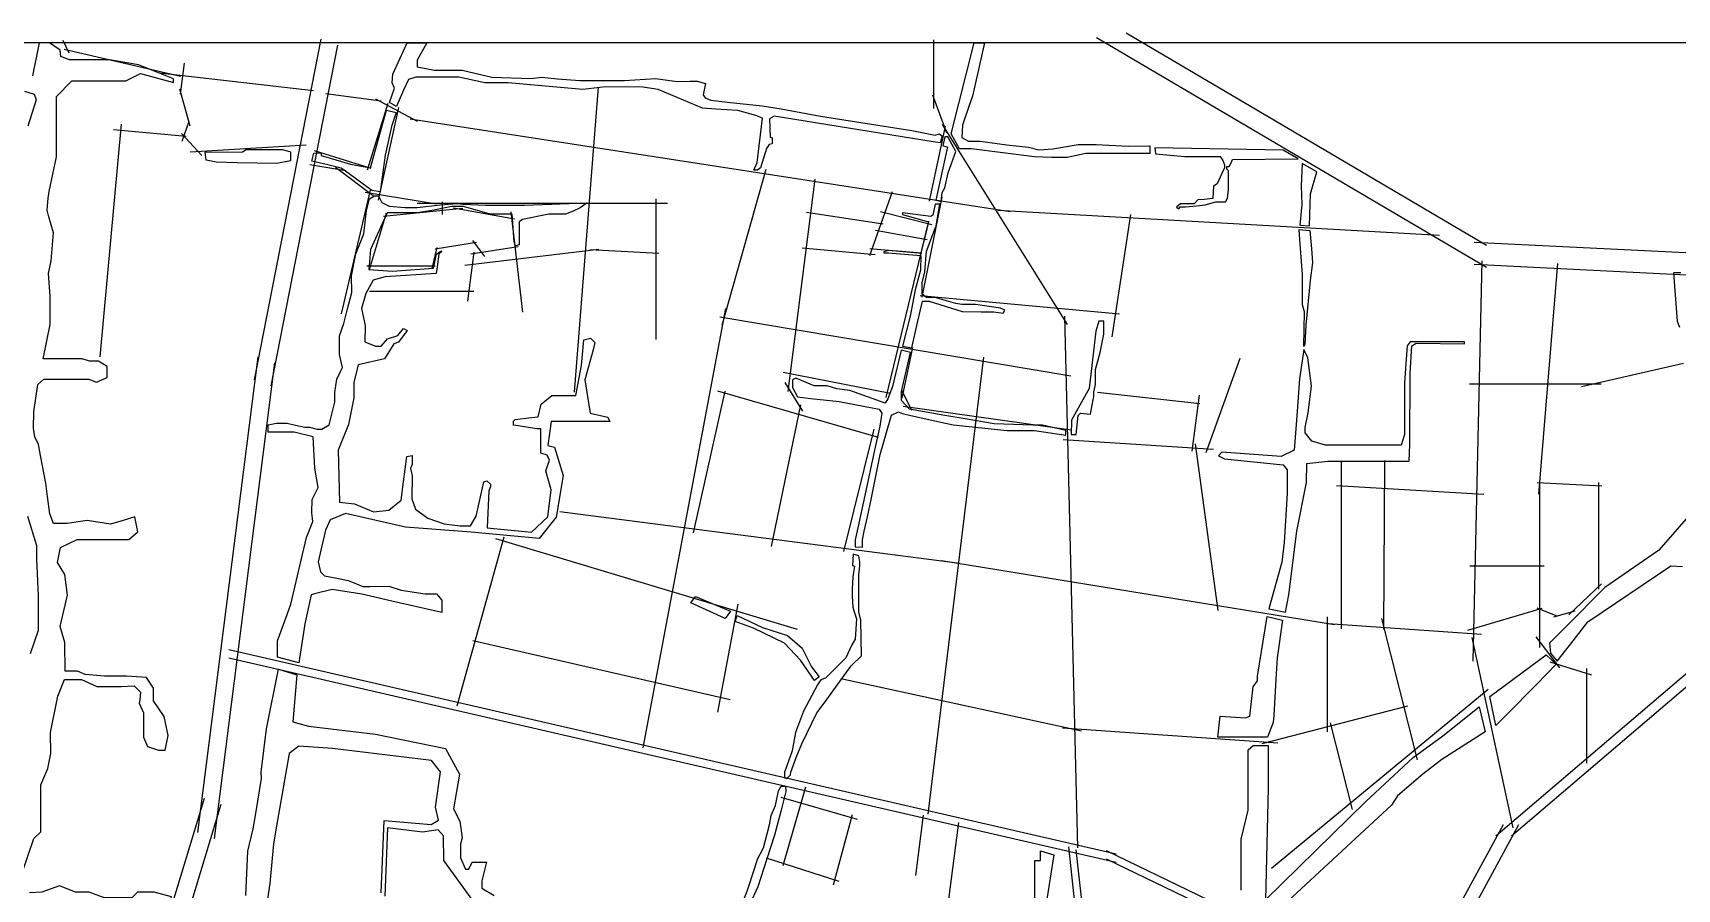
# Model space of a CAD drawing. Header units: metres. Extents: x -9189 to 477, y -25 to 5087.
# Drawn here: x -6931 to -3674, y 3367 to 5063 of the extents above; entities that cross this region are included whole.
import ezdxf

# ---------------------------------------------------------------- set-up
doc = ezdxf.new("R2010")
doc.units = ezdxf.units.M
doc.header["$MEASUREMENT"] = 0
for name, color, linetype in [('图框', 6, 'Continuous'), ('水网', 141, 'Continuous'), ('路网', 2, 'Continuous')]:
    doc.layers.add(name, color=color, linetype=linetype)

msp = doc.modelspace()

# ---------------------------------------------------------------- linework, layer by layer
at = {"layer": '图框'}
msp.add_lwpolyline([(-9167.2, 5043.1), (-9167.2, 476.6), (-1687.1, 476.6), (-1687.1, 5043.1), (-9167.2, 5043.1)], dxfattribs=at)
at = {"layer": '水网'}
for points in [[(-6951.3, 3401.6), (-6928.9, 3467.1), (-6914.9, 3480.3), (-6914.9, 3542.8), (-6914.9, 3573.7), (-6901, 3606.3), (-6895, 3635.6), (-6895.9, 3677.3), (-6881.4, 3749.2), (-6868.4, 3782.2), (-6834.3, 3782.2), (-6804, 3768.5), (-6756.2, 3768.5), (-6730.1, 3769.7), (-6722.1, 3761.5), (-6718, 3757.2), (-6718.9, 3742.3), (-6720.5, 3735.2), (-6711.7, 3715.9), (-6711.7, 3687.3), (-6711.7, 3668.1), (-6703.6, 3649.6), (-6681.9, 3642), (-6668.8, 3642), (-6663.2, 3671.3), (-6670.6, 3709.2), (-6691.9, 3739.8), (-6691.9, 3765.3), (-6705.6, 3786), (-6745.6, 3789.1), (-6788.8, 3789.1), (-6827, 3791.9), (-6842.3, 3798.9), (-6866.8, 3798.9), (-6867.6, 3855.4), (-6876.9, 3887.4), (-6862.4, 3949.5), (-6867.4, 3990.4), (-6882.3, 4013.8), (-6876.4, 4043.7), (-6843.4, 4059.3), (-6803, 4059.3), (-6740.8, 4059.4), (-6723.1, 4074.5), (-6729.2, 4104.3), (-6752.3, 4097.2), (-6777.1, 4089.5), (-6823.1, 4096.9), (-6862.9, 4090.9), (-6889.8, 4090.9), (-6897.2, 4110.1), (-6901.9, 4144.4), (-6905.5, 4171.2), (-6915.5, 4225.7), (-6919.5, 4247.8), (-6926.9, 4262.8), (-6929.7, 4279.9), (-6928.8, 4312.1), (-6921.4, 4366.4), (-6909.1, 4376.9), (-6871.3, 4376.9), (-6847.7, 4376.9), (-6819.8, 4376.9), (-6805.1, 4371.1), (-6783.5, 4380), (-6783.5, 4390.7), (-6783.5, 4401.8), (-6801, 4412.6), (-6818.6, 4412.6), (-6833.4, 4417.1), (-6855.1, 4417.1), (-6866.5, 4417.4), (-6877.6, 4417.4), (-6896.2, 4417.4), (-6910.3, 4417.4), (-6896.9, 4485.3), (-6896.5, 4541.2), (-6900, 4586.2), (-6894.5, 4611), (-6890.3, 4666.9), (-6899.1, 4698.2), (-6902.7, 4711.4), (-6900.3, 4735.2), (-6898.8, 4748.8), (-6884.1, 4817), (-6884.1, 4859.2), (-6884.1, 4936.7), (-6854, 4967.4), (-6747, 4967.4), (-6717.9, 4982.2), (-6652.6, 4964.6), (-6652.6, 4971.4), (-6721.5, 4999.2), (-6779.3, 5009.3), (-6824.2, 5009.3), (-6858.3, 5009.3), (-6875.3, 5015.9), (-6876.6, 5028.3), (-6897.7, 5043.1), (-6918.5, 5043.1), (-6931.5, 4977.3)], [(-5134.5, 4862.9), (-5129.6, 4858.4), (-5133.8, 4844.6), (-5147.6, 4846.8), (-5462.5, 4898), (-5471.5, 4892.4), (-5470.2, 4856), (-5466.3, 4854.7), (-5466.3, 4842.7), (-5472.2, 4841.9), (-5477.7, 4833.7), (-5489.7, 4795.2), (-5495.7, 4790.8), (-5502.7, 4790.8), (-5496.2, 4806.2), (-5485.7, 4893.8), (-5498.7, 4898.9), (-5534.4, 4908.7), (-5577.8, 4911.8), (-5604.4, 4913.7), (-5692, 4950.7), (-5722.8, 4955.3), (-5796.3, 4955.6), (-5841.5, 4950.6), (-5989.1, 4963.7), (-6035.4, 4963.7), (-6086.9, 4974.9), (-6172.5, 4974.9), (-6186.7, 4970.4), (-6197, 4949.4), (-6207.1, 4924.7), (-6210.3, 4916.9), (-6224.3, 4925), (-6214.6, 4953.1), (-6219.4, 4963.6), (-6217.8, 4981.2), (-6204.2, 5011.3), (-6189.7, 5043.1), (-6150.3, 5043.1), (-6169.6, 5008.3), (-6169.6, 4995.3), (-6135.3, 4989), (-6097.2, 4989), (-6080.5, 4988.7), (-6021.5, 4975), (-5944.5, 4972.3), (-5922.7, 4974.8), (-5891.9, 4971.4), (-5847.6, 4968.3), (-5831.5, 4968.3), (-5759.1, 4968.3), (-5697.3, 4972.4), (-5654.5, 4966.6), (-5628.6, 4967), (-5614.7, 4967), (-5598.6, 4962.1), (-5602.9, 4940), (-5599.2, 4933.9), (-5587.9, 4929.1), (-5554.5, 4925.6), (-5486.3, 4918.4), (-5448.6, 4912.4), (-5370.5, 4897.4), (-5189.4, 4869.3), (-5143.6, 4860.3), (-5134.5, 4862.9)], [(-5111.6, 4862.5), (-5065.9, 5043.1), (-5045.4, 5043.1), (-5056, 4996.3), (-5069.5, 4937.1), (-5075.3, 4920.8), (-5089.4, 4879.9), (-5090.8, 4855.3), (-5077.5, 4848.1), (-5054.5, 4848.1), (-5001.4, 4840.9), (-4958.5, 4836.5), (-4938, 4831.2), (-4910.2, 4832.9), (-4859.9, 4841.3), (-4824.4, 4841.3), (-4761.1, 4838.4), (-4718.1, 4839.3), (-4718.1, 4823.7), (-4807.9, 4823.7), (-4844.6, 4824.1), (-4882.2, 4815.7), (-4912.2, 4815.7), (-4946.3, 4817.4), (-5072.2, 4832.8), (-5095, 4832.8), (-5111.6, 4862.5)], [(-6947.2, 4947.2), (-6928.6, 4941.2), (-6924.5, 4929.8), (-6940.8, 4877.7)], [(-6374.4, 4824.5), (-6359.9, 4825.3), (-6359.9, 4819.8), (-6301.8, 4802.6), (-6262.3, 4795.7), (-6230.4, 4909.9), (-6211.5, 4905.3), (-6220.4, 4877.5), (-6233.1, 4820.5), (-6242.7, 4747.6), (-6259.3, 4750.6), (-6311.4, 4788.7), (-6320, 4795), (-6346.8, 4801.1), (-6369.7, 4806.4), (-6378, 4808.3), (-6374.4, 4824.5)], [(-5124.2, 4857), (-5128.5, 4839.2), (-5119.1, 4836.9), (-5142.4, 4731.2), (-5131.8, 4728.8), (-5129.6, 4746.4), (-5124.2, 4756), (-5117.7, 4785.8), (-5102.3, 4828), (-5118.6, 4857), (-5124.2, 4857)], [(-6589.5, 4826.3), (-6515.7, 4827.1), (-6508.5, 4831.7), (-6466, 4831.7), (-6436.5, 4831.7), (-6420.5, 4826.9), (-6420.5, 4817.1), (-6420.5, 4809.4), (-6447.5, 4804.1), (-6525.9, 4805.6), (-6567.8, 4806.4), (-6587.8, 4810.9), (-6589.5, 4826.3)], [(-4708.5, 4835), (-4706.9, 4823.1), (-4648.5, 4817.8), (-4578.7, 4817.8), (-4573.3, 4810), (-4570.5, 4801.1), (-4570.5, 4795.7), (-4575.5, 4784.4), (-4584.7, 4763.6), (-4592.2, 4759.4), (-4593.1, 4734.8), (-4610.8, 4733), (-4623.2, 4731.8), (-4630.2, 4724.3), (-4648.1, 4724.3), (-4657.3, 4724.3), (-4665.1, 4717.7), (-4660.7, 4714.2), (-4657.8, 4717.9), (-4647.6, 4717.9), (-4625.4, 4720.4), (-4608.2, 4722.3), (-4587.3, 4728.2), (-4568.5, 4728.2), (-4564.5, 4735.2), (-4562.1, 4751.7), (-4562.1, 4789.2), (-4565.7, 4792.6), (-4565.7, 4798), (-4560.7, 4798), (-4557.3, 4805.2), (-4554.1, 4811.8), (-4424.4, 4813.4), (-4453.8, 4830.4), (-4708.5, 4835)], [(-4416.6, 4804.3), (-4418.1, 4759.5), (-4416.8, 4722.5), (-4420.9, 4682), (-4401.5, 4680.4), (-4399.9, 4743.7), (-4387.3, 4787.7), (-4416.6, 4804.3)], [(-6264.1, 4734.3), (-6254.4, 4740.1), (-6246.2, 4740.1), (-6239.6, 4727), (-6225, 4719.3), (-6194.3, 4716.6), (-6169.9, 4716.6), (-6123.9, 4722.3), (-6090.3, 4725), (-6078.3, 4723.7), (-6034.2, 4721.6), (-5956.8, 4721.8), (-5832.6, 4726.4), (-5846.4, 4716.3), (-5860.8, 4709.4), (-5875.9, 4703.9), (-5908.6, 4703.9), (-5961, 4693.4), (-5967.4, 4688.6), (-5967.4, 4642.7), (-5975.1, 4641.1), (-5977.6, 4648.7), (-5981.2, 4703.5), (-6025.3, 4703.5), (-6078.1, 4719), (-6100.7, 4719), (-6136.5, 4711.4), (-6168.9, 4706.6), (-6229.1, 4706.6), (-6261.9, 4633.8), (-6265.1, 4594), (-6218.9, 4590.5), (-6137.2, 4596.6), (-6131, 4624.6), (-6122.3, 4631.1), (-6120.9, 4629.6), (-6126.6, 4624.2), (-6130.3, 4599.5), (-6132, 4585.9), (-6233.1, 4579.3), (-6256.7, 4572.9), (-6271.3, 4546.7), (-6279.6, 4516.8), (-6272.6, 4482.9), (-6273.4, 4450.8), (-6252.4, 4442.6), (-6240.6, 4442.6), (-6228.1, 4456.7), (-6207.8, 4463.6), (-6196.4, 4477), (-6189.1, 4473.1), (-6206.3, 4450), (-6216, 4447.1), (-6234.4, 4416.9), (-6286.2, 4405.4), (-6295.3, 4370.1), (-6295.3, 4339.8), (-6305.9, 4287.1), (-6325.8, 4236.4), (-6323.4, 4133.1), (-6293.7, 4130.1), (-6255.8, 4114.4), (-6225.8, 4117.6), (-6201.3, 4137.5), (-6196.7, 4173.8), (-6190.3, 4224), (-6179.8, 4225.7), (-6179.8, 4218.5), (-6179.8, 4208.1), (-6183, 4200), (-6179.4, 4185.3), (-6180, 4139.9), (-6172.7, 4119.3), (-6148.3, 4101.8), (-6116.1, 4090.3), (-6084.4, 4086.4), (-6063.7, 4086.4), (-6052.8, 4105.9), (-6049.3, 4120.5), (-6037.6, 4173.7), (-6031.3, 4175.5), (-6024.2, 4168.9), (-6024.2, 4164.2), (-6027.6, 4155.6), (-6031, 4082.3), (-5990.6, 4078.6), (-5955.8, 4075.5), (-5943, 4074.3), (-5910.9, 4104.4), (-5904.4, 4157.8), (-5914.6, 4195.3), (-5907.5, 4216.8), (-5912, 4226.6), (-5924.7, 4230.6), (-5924.7, 4260.1), (-5924.7, 4278.5), (-5932.3, 4278.5), (-5969.5, 4284.5), (-5978.5, 4286), (-5978.5, 4290.7), (-5978.5, 4293.6), (-5975.7, 4296.8), (-5943.3, 4300.8), (-5930.2, 4302.4), (-5923.7, 4327.3), (-5902.8, 4344.9), (-5874.5, 4344.9), (-5855, 4344.9), (-5844.1, 4403.8), (-5839.3, 4454.9), (-5826.5, 4458.2), (-5817.4, 4449.4), (-5821.2, 4435.1), (-5837.6, 4375.6), (-5826.7, 4309.4), (-5791.6, 4301.8), (-5787.9, 4292.9), (-5904.1, 4292.9), (-5910.7, 4245.3), (-5897.4, 4242.1), (-5880.4, 4186.5), (-5894.5, 4103.6), (-5927.9, 4061.4), (-6062.7, 4073.7), (-6193, 4084), (-6311.7, 4110.7), (-6342, 4098.4), (-6351.1, 4077.7), (-6366, 4015), (-6361.4, 3995.3), (-6353.1, 3987.7), (-6328.5, 3982.9), (-6306, 3978.4), (-6290, 3971.7), (-6277.2, 3966.4), (-6262.8, 3966.4), (-6226, 3967.2), (-6201.4, 3959), (-6153.8, 3952), (-6131.5, 3952), (-6120.8, 3939.3), (-6120.8, 3922.7), (-6120.8, 3915.1), (-6219.7, 3937.6), (-6261.8, 3947.2), (-6278.9, 3951.1), (-6337.9, 3960.3), (-6372.7, 3951.8), (-6379.7, 3950.1), (-6392.4, 3892.6), (-6403.7, 3815.1), (-6446.3, 3826.5), (-6446.3, 3858.7), (-6427.4, 3910.7), (-6419.8, 3931.5), (-6389, 4063.4), (-6376, 4094.9), (-6378.3, 4112.1), (-6377.8, 4138.5), (-6365.6, 4162.5), (-6372, 4200.8), (-6375.7, 4262.7), (-6413.2, 4271.8), (-6450.7, 4271.8), (-6464.7, 4271.8), (-6464.7, 4286.7), (-6448.3, 4289.6), (-6427.4, 4289.6), (-6410.5, 4285.9), (-6392, 4281.8), (-6383, 4281.8), (-6367.7, 4278), (-6358.4, 4278), (-6344.2, 4286.7), (-6332.7, 4331.1), (-6332.7, 4350.6), (-6329, 4376.8), (-6320.6, 4393.5), (-6317.4, 4400), (-6323.2, 4425.5), (-6323.2, 4462.7), (-6314.8, 4487.3), (-6308.1, 4513.6), (-6299.1, 4548.5), (-6300, 4581.6), (-6291.3, 4625.3), (-6275.1, 4664.9), (-6270.1, 4710.6), (-6264.1, 4734.3)], [(-5207.9, 4442.2), (-5189.5, 4439), (-5179.6, 4482.9), (-5168.8, 4531.3), (-5155.6, 4531.2), (-5090.2, 4510.8), (-5052.1, 4510.3), (-5027.1, 4510), (-5009, 4507.3), (-5005.3, 4513.4), (-5014, 4517.6), (-5063.2, 4524.7), (-5090.4, 4524.7), (-5102.3, 4527), (-5144.3, 4538.5), (-5160.8, 4538.5), (-5169, 4545.1), (-5169, 4554), (-5169, 4567.9), (-5163.7, 4589.8), (-5160.3, 4630.1), (-5151.1, 4654.7), (-5141.6, 4680.4), (-5134, 4723.7), (-5143.4, 4723.7), (-5148.2, 4701.4), (-5152.2, 4698.8), (-5207.9, 4706), (-5207.9, 4703.1), (-5156.5, 4688.8), (-5162.5, 4663.5), (-5172, 4626.5), (-5209.1, 4629.5), (-5236.7, 4631.8), (-5245, 4628.9), (-5245.3, 4627), (-5235.9, 4627), (-5228.3, 4626.3), (-5171.7, 4621.6), (-5172.4, 4592.5), (-5183.3, 4554), (-5192.8, 4501.7), (-5207.9, 4442.2)], [(-4422, 4673.4), (-4400.9, 4671.4), (-4398.1, 4635.3), (-4396, 4608.1), (-4400.8, 4572.2), (-4409.1, 4483.7), (-4410.9, 4446.3), (-4413, 4441.4), (-4411.8, 4510.5), (-4415.8, 4523.9), (-4415.8, 4584.3), (-4420.4, 4644.1), (-4422, 4673.4)], [(-3666.2, 4587.2), (-3680.5, 4587.2), (-3673.6, 4491.5), (-3669.1, 4479.7)], [(-4818.9, 4491.6), (-4824.9, 4472.2), (-4838.6, 4358.2), (-4856.8, 4325.3), (-4873, 4295.8), (-4874.3, 4267.1), (-4864.1, 4267.1), (-4860.4, 4305.1), (-4855.6, 4309.5), (-4835.4, 4307.7), (-4833.4, 4318.8), (-4829.2, 4342.9), (-4829.2, 4351.1), (-4825.9, 4366.6), (-4825.9, 4395.8), (-4816.8, 4429.7), (-4809.4, 4466.2), (-4809.4, 4491.9), (-4818.9, 4491.6)], [(-5302.1, 4045.1), (-5287.6, 4044.5), (-5287.6, 4059), (-5283.9, 4075.8), (-5277.6, 4104.1), (-5270, 4138.6), (-5252.3, 4227.7), (-5229.8, 4305.6), (-5216.3, 4312), (-5208.8, 4309.1), (-5159, 4298), (-5107.6, 4286.5), (-5000.7, 4275.2), (-4946.3, 4275.2), (-4884.5, 4266.3), (-4884.5, 4275.4), (-4931, 4286), (-4950.1, 4286), (-5026.4, 4288.4), (-5083.7, 4298.3), (-5124.2, 4305.2), (-5194.4, 4317.4), (-5210.2, 4334.8), (-5210.2, 4352.2), (-5210.2, 4352.2), (-5192.6, 4429.9), (-5210.5, 4434.4), (-5227.9, 4362.2), (-5236.9, 4338), (-5242.5, 4329.7), (-5312.7, 4354.7), (-5338.2, 4358.1), (-5357.3, 4363.9), (-5383.3, 4363.9), (-5419.3, 4379), (-5426.3, 4375.3), (-5426.3, 4360.3), (-5416.3, 4341.8), (-5389.7, 4338.8), (-5333.7, 4332.4), (-5254.5, 4317.8), (-5248.8, 4309.7), (-5253.2, 4283.6), (-5263.3, 4236.4), (-5283, 4146.7), (-5296.8, 4082.5), (-5302, 4058.7), (-5302.1, 4045.1)], [(-4482.4, 3921.9), (-4449.4, 3915.5), (-4443, 3950), (-4427.1, 4076.1), (-4407.8, 4172.6), (-4407.3, 4209.7), (-4365.2, 4214.8), (-4213.5, 4214.8), (-4204.7, 4214.8), (-4203.2, 4247.3), (-4202.5, 4388.9), (-4199, 4442.8), (-4190.4, 4448.1), (-4095, 4447), (-4095, 4451.1), (-4202.5, 4451.1), (-4208.5, 4442.8), (-4211, 4408.1), (-4213.9, 4369.2), (-4213.7, 4267.4), (-4220.2, 4246), (-4370.1, 4246.1), (-4397.5, 4254.2), (-4410.5, 4270.4), (-4410.5, 4281.1), (-4404.3, 4310.5), (-4398.1, 4363.8), (-4404.8, 4419), (-4413.1, 4435.6), (-4421.9, 4377.3), (-4426.9, 4304.5), (-4432.2, 4236.2), (-4458.1, 4223.5), (-4575.3, 4232.5), (-4581.9, 4224.9), (-4570.1, 4218.9), (-4453.9, 4207.6), (-4445.8, 4197.6), (-4446.2, 4151.5), (-4452.2, 4053.8), (-4456.8, 4014.3), (-4482.4, 3921.9)], [(-6941.3, 4105.9), (-6923.4, 4047.8), (-6923.4, 4021.3), (-6920.2, 3947.7), (-6920.2, 3879.4), (-6936.2, 3832.9)], [(-3642.7, 4115.4), (-3686.9, 4065), (-3710.6, 4038), (-3816.5, 3964.1), (-3893.9, 3886.8), (-3926.5, 3854.2), (-3924.2, 3834.6), (-3911.1, 3818.3), (-3879.6, 3858.9), (-3850.5, 3896.3), (-3686.3, 4007.4)], [(-5305.9, 4030.6), (-5307.1, 4008.3), (-5303.3, 4006.5), (-5306.2, 3985.8), (-5307.8, 3961.1), (-5307.8, 3947), (-5306.5, 3925.5), (-5302.9, 3914.3), (-5299.1, 3902.4), (-5302.2, 3862.3), (-5308.5, 3850.6), (-5320.6, 3825.1), (-5360.9, 3785), (-5369.8, 3781.4), (-5376.4, 3772), (-5404.5, 3719.3), (-5420.1, 3677.2), (-5426.8, 3640.9), (-5437.2, 3611.6), (-5441.9, 3598.5), (-5441.9, 3587.5), (-5437.1, 3586.3), (-5430, 3593.2), (-5429.3, 3598.5), (-5418.8, 3627.5), (-5407.4, 3654.7), (-5377.7, 3715.9), (-5363.1, 3735.4), (-5309.9, 3809), (-5289.4, 3828.8), (-5290.4, 3900), (-5294.9, 3915.9), (-5294.8, 3989.6), (-5292.5, 4007.4), (-5292.5, 4015.1), (-5294.7, 4027.4), (-5305.9, 4030.6)], [(-3686.3, 4007.4), (-3663.1, 4006.3)], [(-5618.5, 3946.5), (-5548.9, 3917.3), (-5559.7, 3903.3), (-5627.2, 3934), (-5618.5, 3946.5)], [(-5535.6, 3908.9), (-5485.2, 3885.5), (-5435.9, 3869.1), (-5406.9, 3844.2), (-5388.1, 3807.5), (-5373.3, 3787.3), (-5382.2, 3780), (-5410.5, 3820.3), (-5442, 3853.9), (-5503.3, 3884.1), (-5539.4, 3897.1), (-5535.6, 3908.9)], [(-4579, 3709.7), (-4528.8, 3706.1), (-4519.9, 3709.8), (-4513.1, 3767.5), (-4505, 3779.6), (-4505, 3788.7), (-4485.9, 3907), (-4455.4, 3900), (-4466.1, 3825), (-4468.5, 3783.1), (-4472.7, 3710.9), (-4473.5, 3697.4), (-4484.8, 3667.9), (-4561.8, 3667.9), (-4583.7, 3667.9), (-4579, 3709.7)], [(-3933.2, 3830.8), (-3912.9, 3812.5), (-3951.6, 3773.2), (-4012.3, 3711.6), (-4032.4, 3691.3), (-4044.3, 3748.9), (-3933.2, 3830.8)], [(-6508.8, 3354.6), (-6505.3, 3442.6), (-6494.5, 3486.3), (-6488.9, 3516.6), (-6478.2, 3586.2), (-6478.6, 3598.9), (-6468.1, 3684.6), (-6444.6, 3802.5), (-6407.9, 3791.7), (-6416, 3698.5), (-6385.2, 3690), (-6252.2, 3674.3), (-6113.6, 3645.6), (-6086, 3594.7), (-6097.6, 3526), (-6084.8, 3501.9), (-6080.7, 3469), (-6083.8, 3457), (-6083.8, 3429.4), (-6073.8, 3406.8), (-6067.1, 3406.8), (-6060.8, 3420.6), (-6032, 3420.6), (-6041.4, 3383.4), (-6041.4, 3368.8), (-6017.3, 3354.5)], [(-4536.9, 3364.9), (-4536.9, 3383.7), (-4536.9, 3466.2), (-4523.6, 3523.5), (-4523.6, 3642.7), (-4513.6, 3651.7), (-4483.5, 3651.7), (-4483.5, 3567), (-4489, 3346.1), (-4290.5, 3540.9), (-4196.6, 3627.8), (-4137.7, 3670.5), (-4065.5, 3727.8), (-4053.5, 3678.3), (-4139.7, 3623.9), (-4177.3, 3594.7), (-4227.8, 3551.6), (-4239.4, 3533.5), (-4444.5, 3343.6)], [(-6240.9, 3359.9), (-6235.1, 3502.8), (-6141.7, 3495.1), (-6127.6, 3504), (-6133.3, 3529.6), (-6123.7, 3599.3), (-6141, 3621.7), (-6337.5, 3645.5), (-6404.1, 3650), (-6423.1, 3635.7), (-6447.2, 3499.6), (-6454.2, 3456.5), (-6461.2, 3378.3), (-6468.2, 3334.7)], [(-5568.8, 3232.2), (-5515.8, 3363.1), (-5500.7, 3409.4), (-5495.1, 3426.4), (-5483.7, 3449.1), (-5471.3, 3494.2), (-5468.6, 3513.1), (-5460, 3532.6), (-5454.1, 3562.1), (-5448.5, 3570.9), (-5440.7, 3570.9), (-5439.3, 3564.4), (-5439.3, 3560.3), (-5448.3, 3523.4), (-5462, 3474.3), (-5477, 3427.3), (-5494.9, 3371.6), (-5560.7, 3229.4), (-5568.8, 3232.2)], [(-6059.3, 3344.4), (-6116.7, 3424.1), (-6117.3, 3472.5), (-6128.1, 3484.5), (-6159.2, 3480.1), (-6228.5, 3488.8), (-6233.4, 3353.1)], [(-4945.7, 3337.5), (-4945.7, 3423.9), (-4934.7, 3423.9), (-4934.7, 3443.1), (-4908.6, 3435.1), (-4923.3, 3338.6)], [(-6948.9, 3311.5), (-6873, 3311.5), (-6776.8, 3312.9), (-6763.7, 3304), (-6739.8, 3304), (-6715.3, 3310.1), (-6694.3, 3318.9), (-6673.7, 3315.4), (-6662.1, 3328.3), (-6656.5, 3351.7), (-6690.6, 3361.4), (-6723.7, 3361.4), (-6734.6, 3350.2), (-6788.8, 3350.2), (-6805.4, 3356.1), (-6819.3, 3361), (-6846.7, 3361), (-6878.1, 3373.7), (-6913, 3361.2), (-6937.9, 3360.1)]]:
    msp.add_lwpolyline(points, dxfattribs=at)
at = {"layer": '路网'}
for p, q in [((-6360.5, 5050.2), (-6492.2, 4375.8)), ((-5146.1, 4912.9), (-5146.1, 5049.1)), ((-4824.1, 5053.6), (-4051.5, 4598.5)), ((-4764.7, 5062.6), (-4051.5, 4642.5)), ((-6858.9, 5022.2), (-6871.1, 5047.3)), ((-6868.7, 5030.1), (-6638.7, 4976.7)), ((-6327.6, 5038.1), (-6459.3, 4363.7)), ((-6631.3, 5002.4), (-6639.3, 4941)), ((-6679.9, 4983.7), (-6374.9, 4948.3)), ((-6640.5, 4951.8), (-6620, 4878.4)), ((-5811.1, 4955.3), (-5858.4, 4351.3)), ((-6350.5, 4942.4), (-6240.7, 4928.2)), ((-6268.1, 4791.3), (-6227.3, 4923.6)), ((-6251.9, 4931.8), (-6169.6, 4888)), ((-5148.4, 4940.1), (-5121.2, 4864.5)), ((-6635.2, 4847.9), (-6621, 4887.9)), ((-6246.5, 4731.7), (-6205.7, 4915)), ((-6183.6, 4892.6), (-4994.6, 4709.1)), ((-6756.3, 4881.8), (-6798.3, 4420.9)), ((-6771.5, 4871.6), (-6626.9, 4858.2)), ((-6636.4, 4863.7), (-6596.4, 4819.8)), ((-5123.5, 4878.2), (-5155.2, 4729.5)), ((-5129.3, 4881.4), (-4881.9, 4485.2)), ((-6619.4, 4826.9), (-6389.3, 4840.8)), ((-6373.9, 4830), (-6261.5, 4795)), ((-6382.4, 4801.7), (-6315.1, 4791)), ((-6331.5, 4796.8), (-6257, 4740.7)), ((-5478.6, 4791.9), (-5566.1, 4483.3)), ((-5381.6, 4773.2), (-5435.3, 4352.7)), ((-6319.5, 4506.1), (-6262.3, 4751.2)), ((-6272.9, 4747.1), (-6131.2, 4723.9)), ((-6169.9, 4725.7), (-5674, 4725.7)), ((-6120, 4727.8), (-6120, 4703.3)), ((-5697, 4734), (-5697, 4455.2)), ((-5273, 4621.7), (-5228.1, 4748.4)), ((-5130.2, 4737), (-5170.1, 4539.1)), ((-6231.1, 4705.6), (-6264.7, 4593.3)), ((-6236.5, 4700), (-6079.1, 4715.5)), ((-6097.5, 4715.9), (-5976.9, 4694.3)), ((-5984.3, 4708.6), (-5960.6, 4509.3)), ((-5398.2, 4707.6), (-5246.2, 4684.8)), ((-5252, 4708.7), (-5150.3, 4682.9)), ((-5019.4, 4711.9), (-4144.6, 4661.9)), ((-4792.8, 4461), (-4755.6, 4703)), ((-5261.5, 4672.2), (-5159.4, 4653.4)), ((-5240.8, 4340.7), (-5156.2, 4689.5)), ((-6139.6, 4595.9), (-6129.8, 4637.8)), ((-6133.9, 4634.7), (-6052.1, 4648.1)), ((-6075.1, 4603), (-5809.4, 4634.2)), ((-6068.9, 4531.3), (-6056.6, 4628.4)), ((-6063.2, 4624.8), (-5969.2, 4639.6)), ((-6059.9, 4651.8), (-6036.2, 4619.9)), ((-5827.7, 4633.5), (-5690.9, 4626.4)), ((-5406.6, 4636.9), (-5262.3, 4623.7)), ((-5272.7, 4635.6), (-5169.8, 4626.4)), ((-4075.7, 4648.4), (-2741.7, 4582.5)), ((-6269.6, 4601.5), (-6133.7, 4601.5)), ((-4060.7, 4611), (-4078.3, 3818.7)), ((-4075.7, 4604.4), (-2741.7, 4538.6)), ((-3910.5, 4605.8), (-3948.2, 4149.2)), ((-6264.1, 4551.4), (-6057.4, 4551.4)), ((-5172.9, 4542.6), (-4778, 4506.2)), ((-5722, 3646.8), (-5558.3, 4516.6)), ((-5570.1, 4500.1), (-4874.9, 4383.7)), ((-4887.2, 4501.8), (-4861.7, 3448.7)), ((-5209.1, 4339.4), (-5187.5, 4439.9)), ((-6485.1, 4421.2), (-6604.7, 3479.6)), ((-6452.2, 4409.1), (-6571.8, 3467.4)), ((-5157, 3515.9), (-5047.1, 4420.6)), ((-4606.5, 4231.6), (-4539.5, 4418.7)), ((-3863.3, 4362.5), (-3660.7, 4408.8)), ((-5444.2, 4390.9), (-5232, 4348.9)), ((-5441, 4370.2), (-5406.5, 4313.7)), ((-4084.7, 4367.7), (-3824.1, 4367.7)), ((-5621.9, 4072.8), (-5559.6, 4353.3)), ((-5574.7, 4353.9), (-5256.3, 4262.1)), ((-5209.5, 4354.4), (-5190.2, 4315.8)), ((-4821.6, 4351.1), (-4619, 4328.9)), ((-4634.5, 4234.5), (-4619.8, 4345.1)), ((-5467.7, 4045.8), (-5409.2, 4326.3)), ((-5206.9, 4323.2), (-4874.1, 4276.5)), ((-5324.3, 4035.7), (-5264.5, 4277.8)), ((-4032.5, 3472.5), (-3082.8, 4282.7)), ((-4889.5, 4257.3), (-4592, 4238.2)), ((-4628.6, 4248.9), (-4583.1, 3918.8)), ((-4001.8, 3472.5), (-3078.3, 4260.2)), ((-4338.6, 3882.3), (-4338.6, 4212.9)), ((-4254.7, 3881), (-4252.6, 4216.2)), ((-3951.1, 4172.4), (-3822.9, 4165.8)), ((-3946.3, 4177.7), (-3946.3, 3845.5)), ((-3829.6, 4172.6), (-3829.6, 3961.3)), ((-4348.5, 4166.6), (-4056.7, 4149.4)), ((-5887.1, 4114.7), (-5100.1, 4013.3)), ((-6090.6, 3730.2), (-5997, 4064.8)), ((-6014.1, 4061.6), (-5416.5, 3881.8)), ((-5130.9, 4018), (-4352.1, 3891.3)), ((-4083.9, 4007.4), (-3936.9, 4007.4)), ((-3887.9, 3910.5), (-3823.3, 3971.7)), ((-5574, 3717.4), (-5533.6, 3931.2)), ((-4088.4, 3879.7), (-3941.1, 3923.7)), ((-3951.5, 3924), (-3910.6, 3907.4)), ((-3917.8, 3906.1), (-3875.8, 3917.9)), ((-4367.1, 3906.6), (-4367.1, 3678.6)), ((-4364.7, 3893), (-4060.9, 3871.9)), ((-4259.2, 3903.1), (-4188.2, 3623.3)), ((-6059.4, 3859.6), (-5549.8, 3742.6)), ((-4080.1, 3865.3), (-3998.8, 3488.3)), ((-3953.6, 3866.7), (-3906.3, 3805.3)), ((-6542.5, 3841.9), (-4785.1, 3437.1)), ((-6542.5, 3825.4), (-4785.1, 3420.5)), ((-3925.8, 3817.1), (-3843, 3791.3)), ((-5330.1, 3784.5), (-4853.2, 3680.8)), ((-3852.8, 3803.7), (-3852.8, 3616.3)), ((-4477.4, 3408.8), (-4048.1, 3763.1)), ((-4495.5, 3655.3), (-4207, 3730.3)), ((-4890.9, 3686.3), (-4464.4, 3657)), ((-4360.6, 3696.5), (-4317.2, 3524.9)), ((-5444.2, 3414.1), (-5399.7, 3569.4)), ((-6591.3, 3546.5), (-6696.5, 3200.7)), ((-6558.4, 3534.4), (-6663.9, 3187.8)), ((-5449, 3549.3), (-5297.7, 3506)), ((-5344.5, 3375.6), (-5307.2, 3514.9)), ((-5167.2, 3513.8), (-5182.3, 3394.2)), ((-5097.5, 3498.9), (-5130.5, 3243.5)), ((-4134.3, 3281), (-4017.5, 3495)), ((-4103.6, 3281), (-3986.8, 3495)), ((-5478, 3428.9), (-5334.5, 3382.7)), ((-4879.4, 3450.9), (-4862.5, 3297.1)), ((-4864.6, 3445), (-4848.4, 3297.1)), ((-4804.7, 3443.9), (-4418.4, 3257.4)), ((-4804.7, 3427.4), (-4418.4, 3240.9))]:
    msp.add_line(p, q, dxfattribs=at)

doc.saveas('drawing.dxf')
